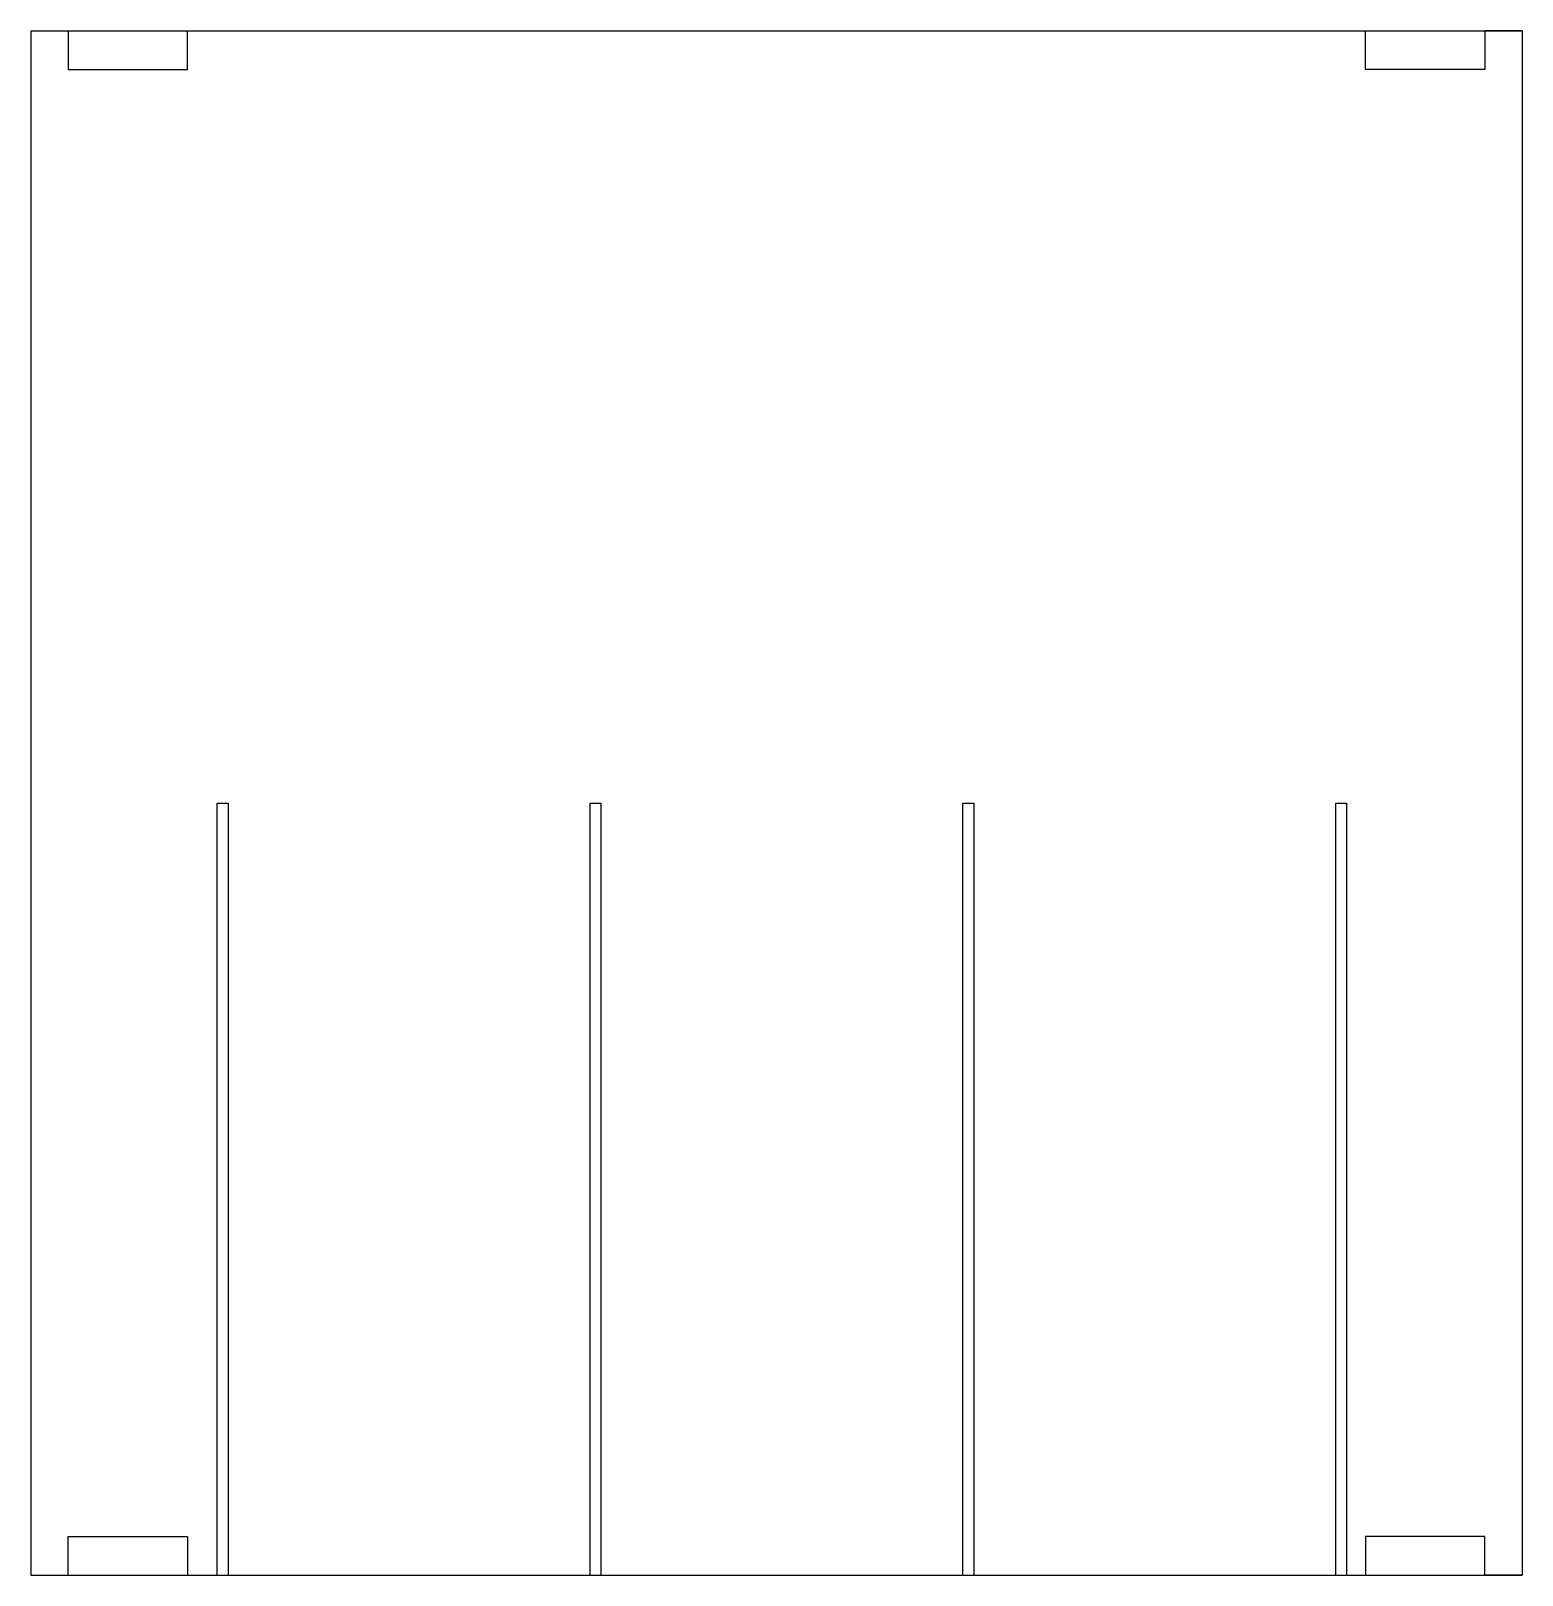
# Model space of a CAD drawing. Header units: millimetres. Extents: x -33.6 to 5.1, y -20.1 to 19.9.
import ezdxf

# ---------------------------------------------------------------- set-up
doc = ezdxf.new("R2010")
doc.units = ezdxf.units.MM

msp = doc.modelspace()

# ---------------------------------------------------------------- linework, layer by layer
at = {"color": 7, "linetype": 'Continuous'}
for p, q in [((-33.568, 19.917), (5.069, 19.917)), ((-33.568, 19.917), (-33.568, -20.083)), ((-33.568, 19.917), (-32.602, 19.917)), ((-32.602, 19.917), (-32.602, 18.917)), ((-29.511, 18.917), (-29.511, 19.917)), ((1.01, 18.917), (1.01, 19.917)), ((5.069, 19.917), (4.101, 19.917)), ((4.101, 19.917), (4.101, 18.917)), ((4.101, 19.917), (5.069, 19.917)), ((5.069, 19.917), (5.069, -20.083)), ((-32.602, 18.917), (-29.511, 18.917)), ((4.101, 18.917), (1.01, 18.917)), ((-28.738, -20.083), (-28.738, -0.083)), ((-28.738, -0.083), (-28.458, -0.083)), ((-28.458, -0.083), (-28.458, -20.083)), ((-19.079, -20.083), (-19.079, -0.083)), ((-19.079, -0.083), (-18.799, -0.083)), ((-18.799, -0.083), (-18.799, -20.083)), ((-9.42, -20.083), (-9.42, -0.083)), ((-9.42, -0.083), (-9.14, -0.083)), ((-9.14, -0.083), (-9.14, -20.083)), ((0.239, -20.083), (0.239, -0.083)), ((0.239, -0.083), (0.52, -0.083)), ((0.52, -0.083), (0.52, -20.083)), ((-32.602, -20.083), (-32.602, -19.083)), ((-32.602, -19.083), (-29.511, -19.083)), ((-29.511, -19.083), (-29.511, -20.083)), ((4.101, -19.083), (1.01, -19.083)), ((1.01, -19.083), (1.01, -20.083)), ((4.101, -20.083), (4.101, -19.083)), ((-33.568, -20.083), (5.069, -20.083)), ((-33.568, -20.083), (-28.738, -20.083)), ((-33.568, -20.083), (-32.602, -20.083)), ((5.069, -20.083), (4.101, -20.083))]:
    msp.add_line(p, q, dxfattribs=at)

doc.saveas('drawing.dxf')
